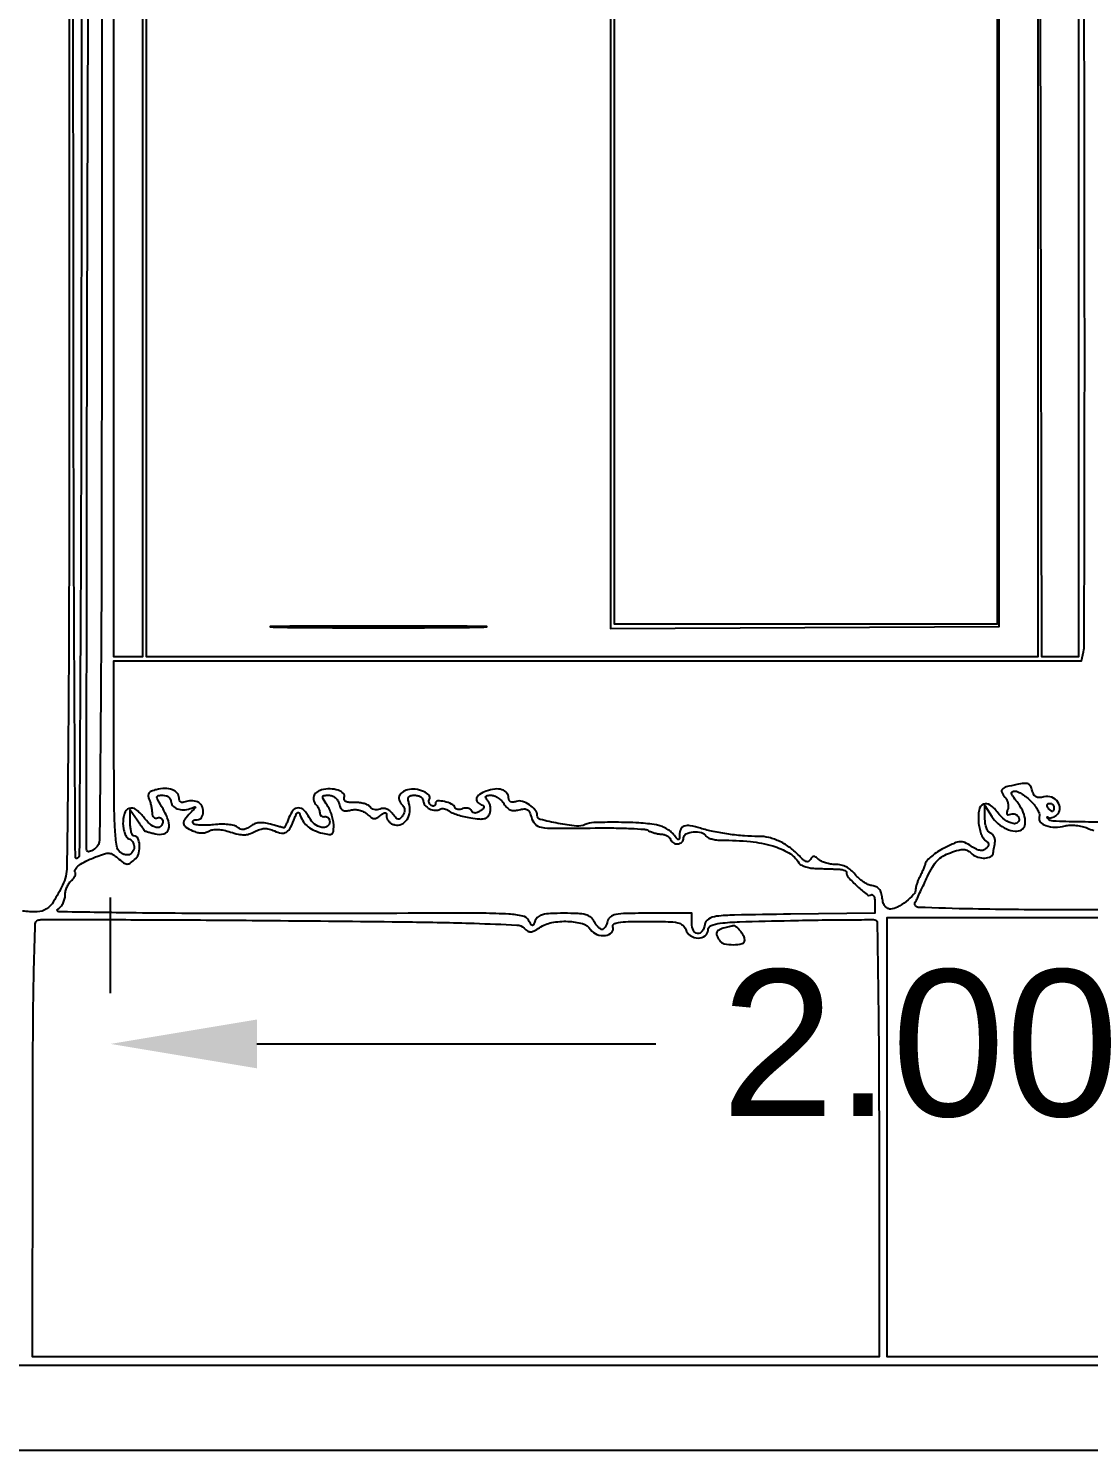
# Model space of a CAD drawing. Header units: inches. Extents: x -279 to 561, y -345 to 342.
# Drawn here: x -209.101 to -207.797, y -306.499 to -304.751 of the extents above; entities that cross this region are included whole.
import ezdxf

# ---------------------------------------------------------------- set-up
doc = ezdxf.new("R2010")
doc.units = ezdxf.units.IN
doc.header["$LTSCALE"] = 0.5
doc.header["$MEASUREMENT"] = 0
doc.layers.add('S-DIM', color=7, linetype='Continuous')
doc.styles.get("Standard").update_dxf_attribs({"font": 'arial.ttf'})
doc.dimstyles.get("Standard").update_dxf_attribs({"dimtxt": 0.18, "dimasz": 0.18, "dimexe": 0.18, "dimexo": 0.0625, "dimgap": 0.09, "dimtad": 0, "dimtih": 1, "dimtoh": 1, "dimzin": 0, "dimdsep": 46, "dimtxsty": 'Standard', "dimcen": 0.09, "dimadec": 0, "dimazin": 0, "dimtfac": 1, "dimtofl": 0, "dimtmove": 0, "dimatfit": 3, "dimfxl": 1, "dimtolj": 1, "dimtzin": 0, "dimarcsym": 0})

# ---------------------------------------------------------------- blocks, each defined once
blk = doc.blocks.new('*D1065')
at = {"layer": 'Defpoints', "color": 0, "ltscale": 0.5, "transparency": 16777216}
for p in [(-209, -305.9993), (-209, -305.9993), (-207.0089, -305.9993)]:
    blk.add_point(p, dxfattribs=at)
at = {"layer": 'S-DIM', "color": 0, "lineweight": -2, "ltscale": 0.5, "transparency": 16777216}
for p, q in [((-209, -305.9368), (-209, -305.8193)), ((-207.0089, -305.9368), (-207.0089, -305.8193)), ((-208.82, -305.9993), (-208.3295, -305.9993)), ((-207.1889, -305.9993), (-207.6795, -305.9993))]:
    blk.add_line(p, q, dxfattribs=at)
at = {"layer": 'S-DIM', "color": 0, "ltscale": 0.5, "transparency": 16777216}
for points in [[(-208.82, -305.9693), (-208.82, -306.0293), (-209, -305.9993)], [(-207.1889, -305.9693), (-207.1889, -306.0293), (-207.0089, -305.9993)]]:
    blk.add_solid(points, dxfattribs=at)
at = {"layer": 'S-DIM', "color": 0, "ltscale": 0.5, "transparency": 16777216, "insert": (-208.0045, -305.9993), "char_height": 0.18, "attachment_point": 5}
blk.add_mtext('\\A1;2.00', dxfattribs=at)
blk = doc.blocks.new('*D1071')
at = {"color": 0, "linetype": 'ByBlock', "lineweight": -2, "transparency": 16777216}
for p, q in [((558.6522, 342.2788), (558.6522, 342.4729)), ((560.6522, 342.2788), (560.6522, 342.4729)), ((558.8322, 342.2929), (559.1722, 342.2929)), ((560.4722, 342.2929), (560.1322, 342.2929))]:
    blk.add_line(p, q, dxfattribs=at)
at = {"color": 0, "linetype": 'ByBlock', "transparency": 16777216}
for points in [[(558.8322, 342.3229), (558.8322, 342.2629), (558.6522, 342.2929)], [(560.4722, 342.3229), (560.4722, 342.2629), (560.6522, 342.2929)]]:
    blk.add_solid(points, dxfattribs=at)
at = {"layer": 'Defpoints', "color": 0, "linetype": 'ByBlock', "transparency": 16777216}
for p in [(560.6522, 342.2929), (558.6522, 342.2163), (560.6522, 342.2163)]:
    blk.add_point(p, dxfattribs=at)
at = {"layer": 'Defpoints', "color": 0, "ltscale": 0.5, "transparency": 16777216}
for p in [(-209.5, -305.36), (-209.5, -305.81), (-209.5, -305.81)]:
    blk.add_point(p, dxfattribs=at)
at = {"layer": 'S-DIM', "color": 0, "lineweight": -2, "ltscale": 0.5, "transparency": 16777216}
for p, q in [((-209.5, -305.18), (-209.5, -305)), ((-209.5625, -305.36), (-209.68, -305.36)), ((-209.5625, -305.81), (-209.68, -305.81)), ((-209.5, -305.99), (-209.5, -306.17))]:
    blk.add_line(p, q, dxfattribs=at)
at = {"layer": 'S-DIM', "color": 0, "ltscale": 0.5, "transparency": 16777216}
for points in [[(-209.53, -305.18), (-209.47, -305.18), (-209.5, -305.36)], [(-209.53, -305.99), (-209.47, -305.99), (-209.5, -305.81)]]:
    blk.add_solid(points, dxfattribs=at)
at = {"color": 0, "linetype": 'ByBlock', "transparency": 16777216, "insert": (559.6522, 342.2929), "char_height": 0.18, "attachment_point": 5}
blk.add_mtext('\\A1;2.0000', dxfattribs=at)
at = {"layer": 'S-DIM', "color": 0, "ltscale": 0.5, "transparency": 16777216, "insert": (-209.5, -305.585), "char_height": 0.18, "attachment_point": 5}
blk.add_mtext('\\A1;0.45', dxfattribs=at)

msp = doc.modelspace()

# ---------------------------------------------------------------- linework, layer by layer
for points in [[(-209.5787, -303.7468), (-209.0507, -303.7468), (-209.0507, -304.7669, -0.000169), (-209.0509, -305.3818, -0.001817), (-209.052, -305.631, -0.001355), (-209.0536, -305.7814, -0.109729), (-209.059, -305.8041, -0.023445), (-209.0699, -305.8242, -0.113442), (-209.0788, -305.8334, -0.137309), (-209.09, -305.8369, -0.04056), (-209.1081, -305.8359, -0.014917)], [(-207.7776, -305.7266, -0.006052), (-207.8092, -305.7263, -0.006527), (-207.8407, -305.7254, -0.223312), (-207.8471, -305.722, -0.017039), (-207.848, -305.7207, -0.313992), (-207.8479, -305.7203, -0.392304), (-207.8475, -305.7202, -0.019729), (-207.8464, -305.721, 0.170313), (-207.8446, -305.7216, 0.06592), (-207.8421, -305.7211, 0.055264), (-207.8392, -305.7199, 0.043829), (-207.8365, -305.718, 0.199053), (-207.8326, -305.7106, 0.176245), (-207.8348, -305.7021, 0.151876), (-207.8424, -305.6961, 0.153213), (-207.852, -305.6956, -0.046507), (-207.8578, -305.6964, -0.139989), (-207.8617, -305.6956, -0.149843), (-207.8644, -305.6929, -0.055994), (-207.8663, -305.6878, 0.062306), (-207.8685, -305.6823, 0.175246), (-207.8715, -305.6797, 0.120185), (-207.8764, -305.679, 0.022787), (-207.8853, -305.6804, 0.013218), (-207.8985, -305.6834, 0.142135), (-207.9031, -305.6861, 0.31097), (-207.9037, -305.6899, 0.060709), (-207.8999, -305.6959, -0.068812), (-207.8977, -305.6994, -0.054872), (-207.8963, -305.7036, -0.056282), (-207.896, -305.7079, -0.085245), (-207.8967, -305.7115, 0.03752), (-207.8978, -305.7152, 0.218109), (-207.8974, -305.7171, 0.275491), (-207.8958, -305.7177, 0.054887), (-207.8927, -305.7169, -0.09963), (-207.8897, -305.7164, -0.098082), (-207.8868, -305.7171, -0.097804), (-207.8844, -305.7188, -0.09845), (-207.8828, -305.7214, -0.306392), (-207.884, -305.7268, -0.250341), (-207.89, -305.7284, -0.09941), (-207.9001, -305.7238, -0.078072), (-207.9086, -305.7152, 0.074987), (-207.9181, -305.7056, 0.275449), (-207.9264, -305.7047, 0.244704), (-207.9318, -305.7117, 0.064271), (-207.9325, -305.7263, 0.032361), (-207.9314, -305.7337, 0.036037), (-207.9295, -305.7405, 0.038798), (-207.9269, -305.7461, 0.128053), (-207.9242, -305.7489, -0.053752), (-207.9212, -305.7513, -0.172491), (-207.9201, -305.7535, -0.173444), (-207.9206, -305.7559, -0.054463), (-207.923, -305.7589, -0.107311), (-207.9264, -305.761, -0.125387), (-207.9302, -305.7615, -0.083133), (-207.9349, -305.76, -0.026786), (-207.9413, -305.7562, 0.036452), (-207.9493, -305.7518, 0.126193), (-207.9551, -305.7507, 0.088495), (-207.9618, -305.7524, 0.012716), (-207.9746, -305.7585, 0.025222), (-207.9827, -305.7632, 0.028408), (-207.99, -305.7685, 0.029408), (-207.9956, -305.7736, 0.117699), (-207.9979, -305.7776, -0.016285), (-207.9992, -305.7815, -0.008904), (-208.0011, -305.7862, -0.008866), (-208.0032, -305.7909, -0.013952), (-208.0052, -305.7948, 0.023131), (-208.0069, -305.7985, 0.020583), (-208.0084, -305.8026, 0.021093), (-208.0095, -305.8063, 0.057859), (-208.0098, -305.809, -0.187411), (-208.0124, -305.8156, -0.040167), (-208.0215, -305.8241, -0.041707), (-208.0322, -305.8312, -0.121258), (-208.0408, -305.8335, -0.12341), (-208.0445, -305.8326, -0.116726), (-208.0474, -305.8301, -0.08743), (-208.0496, -305.8259, -0.042828), (-208.0508, -305.8199, 0.047289), (-208.0521, -305.8135, 0.097652), (-208.0546, -305.809, 0.111033), (-208.0583, -305.8061, 0.073721), (-208.0635, -305.8046, -0.074253), (-208.0685, -305.8031, -0.037079), (-208.0742, -305.7999, -0.035781), (-208.0798, -305.7956, -0.04386), (-208.0842, -305.7908, 0.051114), (-208.0893, -305.7856, 0.058197), (-208.0951, -305.7817, 0.059487), (-208.1015, -305.7794, 0.057515), (-208.1084, -305.7786, -0.037997), (-208.1144, -305.7782, -0.034751), (-208.1205, -305.7768, -0.03656), (-208.1257, -305.7748, -0.087311), (-208.1291, -305.7724, 0.035624), (-208.1325, -305.7695, 0.165137), (-208.1349, -305.7687, 0.199127), (-208.137, -305.7696, 0.054885), (-208.1392, -305.7725, -0.123999), (-208.1417, -305.7749, -0.210977), (-208.1444, -305.7752, -0.108621), (-208.1479, -305.7731, -0.023625), (-208.1528, -305.7682, 0.049641), (-208.1638, -305.7583, 0.047596), (-208.1766, -305.7505, 0.04944), (-208.1902, -305.7456, 0.065574), (-208.2032, -305.7441, -0.022515), (-208.2203, -305.7435, -0.015391), (-208.2397, -305.7414, -0.015482), (-208.2587, -305.7382, -0.02509), (-208.2745, -305.7341, 0.028703), (-208.287, -305.731, 0.126998), (-208.2944, -305.7315, 0.212646), (-208.2986, -305.7353, 0.099012), (-208.3002, -305.7426, -0.021876), (-208.3005, -305.7473, -0.421435), (-208.3015, -305.7481, -0.19239), (-208.3032, -305.7472, -0.007895), (-208.3075, -305.7417, 0.066694), (-208.3113, -305.7379, 0.037643), (-208.3167, -305.7343, 0.036842), (-208.3228, -305.7315, 0.04941), (-208.3286, -305.73, 0.02667), (-208.3504, -305.7276, 0.012808), (-208.3786, -305.7268, 0.009075), (-208.4056, -305.7272, 0.100252), (-208.4161, -305.7297, -0.135923), (-208.427, -305.7315, -0.019882), (-208.4493, -305.7282, -0.014797), (-208.4715, -305.7233, -0.343781), (-208.4752, -305.7185, 0.170541), (-208.4776, -305.7118, 0.075185), (-208.4846, -305.7054, 0.074167), (-208.4933, -305.7012, 0.152712), (-208.5008, -305.7012, -0.047989), (-208.505, -305.7021, -0.136136), (-208.5079, -305.7017, -0.185235), (-208.5096, -305.6999, -0.103483), (-208.5103, -305.6969, 0.177433), (-208.5125, -305.6907, 0.144454), (-208.5185, -305.6868, 0.103022), (-208.5274, -305.686, 0.061881), (-208.5378, -305.6885, 0.050785), (-208.546, -305.6926, 0.163537), (-208.5497, -305.6973, 0.27142), (-208.549, -305.7017, 0.120908), (-208.544, -305.7053, -0.064285), (-208.5414, -305.7067, -0.275041), (-208.5407, -305.7083, -0.177898), (-208.5418, -305.7103, -0.028636), (-208.5452, -305.7129, -0.04585), (-208.5487, -305.7149, -0.114518), (-208.5516, -305.7155, -0.14858), (-208.5539, -305.7147, -0.099035), (-208.5559, -305.7126, 0.117301), (-208.5578, -305.7107, 0.081774), (-208.5606, -305.7096, 0.074962), (-208.5638, -305.7093, 0.072854), (-208.567, -305.71, -0.050914), (-208.57, -305.7109, -0.070705), (-208.5729, -305.7109, -0.090619), (-208.5751, -305.7103, -0.181995), (-208.5762, -305.7089, 0.189186), (-208.5804, -305.7044, 0.057958), (-208.5893, -305.7013, 0.068756), (-208.5976, -305.7006, 0.398756), (-208.6003, -305.7035, -0.102457), (-208.6007, -305.7054, -0.178496), (-208.6018, -305.7066, -0.166477), (-208.6035, -305.7068, -0.087616), (-208.6054, -305.706, -0.085354), (-208.6072, -305.7045, -0.093637), (-208.6082, -305.7025, -0.100378), (-208.6084, -305.7004, -0.114643), (-208.6078, -305.6984, 0.344036), (-208.6083, -305.6936, 0.098032), (-208.615, -305.6889, 0.07212), (-208.6251, -305.6862, 0.094247), (-208.6346, -305.6869, 0.086472), (-208.6414, -305.69, 0.169089), (-208.6449, -305.6947, 0.177272), (-208.6446, -305.7004, 0.096188), (-208.6406, -305.7063, -0.098366), (-208.6389, -305.7089, -0.100575), (-208.6383, -305.7118, -0.087363), (-208.6389, -305.7151, -0.055988), (-208.6407, -305.7186, -0.045398), (-208.6436, -305.7223, -0.246623), (-208.646, -305.7231, -0.170741), (-208.6486, -305.7217, -0.021005), (-208.6527, -305.7167, 0.056383), (-208.6563, -305.7129, 0.081361), (-208.6603, -305.7106, 0.091359), (-208.6644, -305.7098, 0.092844), (-208.6685, -305.7106, -0.070863), (-208.6721, -305.7114, -0.074142), (-208.6757, -305.7112, -0.081608), (-208.6787, -305.71, -0.120303), (-208.6808, -305.7079, 0.138274), (-208.6832, -305.7057, 0.045856), (-208.6878, -305.7039, 0.041543), (-208.6936, -305.7027, 0.036683), (-208.6997, -305.7024, -0.024865), (-208.7065, -305.7023, -0.09401), (-208.7106, -305.7012, -0.200235), (-208.7124, -305.6992, -0.177005), (-208.7124, -305.6964, 0.299339), (-208.7135, -305.6913, 0.11426), (-208.7199, -305.6874, 0.077282), (-208.7299, -305.6858, 0.066599), (-208.7405, -305.6871, 0.098029), (-208.7466, -305.69, 0.150848), (-208.75, -305.6948, 0.162307), (-208.75, -305.7003, 0.117298), (-208.7467, -305.7056, -0.061184), (-208.7453, -305.7075, -0.036912), (-208.744, -305.71, -0.036495), (-208.7431, -305.7127, -0.05218), (-208.7427, -305.7152, 0.107819), (-208.7422, -305.7174, 0.117915), (-208.7408, -305.719, 0.114054), (-208.7388, -305.7198, 0.096078), (-208.7365, -305.7198, -0.12724), (-208.7342, -305.7199, -0.126244), (-208.7322, -305.7211, -0.110668), (-208.7309, -305.7233, -0.081682), (-208.7304, -305.7261, -0.24498), (-208.7334, -305.7318, -0.204585), (-208.7402, -305.7332, -0.123714), (-208.7489, -305.7291, -0.097722), (-208.7555, -305.7211, 0.068183), (-208.762, -305.712, 0.204556), (-208.7689, -305.7091, 0.224884), (-208.7753, -305.7121, 0.08084), (-208.7805, -305.7211, -0.009202), (-208.7824, -305.7259, -0.014424), (-208.7843, -305.7299, -0.008464), (-208.7859, -305.7331, -0.276521), (-208.7867, -305.7336, -0.062712), (-208.7877, -305.7334, -0.00157), (-208.7921, -305.7323, -0.003351), (-208.7974, -305.7309, -0.002274), (-208.8033, -305.7292, 0.033749), (-208.8109, -305.7276, 0.060673), (-208.8172, -305.7274, 0.06997), (-208.8228, -305.7288, 0.063563), (-208.8279, -305.7316, -0.039662), (-208.8327, -305.7346, -0.099295), (-208.8366, -305.7357, -0.119733), (-208.8402, -305.7351, -0.073377), (-208.8439, -305.7328, 0.114918), (-208.848, -305.7308, 0.033042), (-208.8551, -305.7296, 0.030256), (-208.8638, -305.7292, 0.023553), (-208.8732, -305.7298, -0.019227), (-208.882, -305.7305, -0.027165), (-208.8899, -305.7303, -0.026039), (-208.8962, -305.7295, -0.21309), (-208.8985, -305.728, -0.166144), (-208.8989, -305.7263, -0.19038), (-208.8981, -305.7249, -0.122264), (-208.8962, -305.7239, -0.056724), (-208.8934, -305.7236, 0.239664), (-208.888, -305.7208, 0.155321), (-208.8858, -305.7141, 0.131361), (-208.8877, -305.7064, 0.17564), (-208.8931, -305.7017, 0.055611), (-208.8965, -305.7008, 0.036064), (-208.9006, -305.7005, 0.036064), (-208.9047, -305.7008, 0.055611), (-208.9081, -305.7017, -0.075759), (-208.9112, -305.7024, -0.155291), (-208.9136, -305.7018, -0.166429), (-208.9151, -305.7, -0.08995), (-208.9156, -305.6971, 0.176918), (-208.9179, -305.691, 0.12959), (-208.9238, -305.6868, 0.093615), (-208.933, -305.6852, 0.056916), (-208.9438, -305.6867, 0.037124), (-208.9496, -305.6886, 0.127705), (-208.9527, -305.6909, 0.180296), (-208.9536, -305.6939, 0.091109), (-208.9527, -305.6979, -0.028877), (-208.9513, -305.7017, -0.017342), (-208.9501, -305.7063, -0.01734), (-208.9492, -305.7109, -0.028783), (-208.9488, -305.7149, 0.069896), (-208.9482, -305.7183, 0.124405), (-208.9468, -305.7206, 0.1544), (-208.9446, -305.7216, 0.12844), (-208.9421, -305.7213, -0.109003), (-208.9396, -305.721, -0.146291), (-208.9375, -305.7218, -0.138294), (-208.9361, -305.7236, -0.093314), (-208.9356, -305.7262, -0.214186), (-208.9381, -305.7317, -0.247869), (-208.9436, -305.7331, -0.119125), (-208.9516, -305.7289, -0.055527), (-208.9595, -305.7202, 0.078881), (-208.9687, -305.7111, 0.242872), (-208.977, -305.7099, 0.243697), (-208.9829, -305.716, 0.079263), (-208.9846, -305.7287, 0.039333), (-208.9839, -305.735, 0.046933), (-208.9823, -305.7406, 0.053495), (-208.98, -305.745, 0.155572), (-208.9774, -305.7471, -0.147367), (-208.9729, -305.7506, -0.135973), (-208.9709, -305.7561, -0.134014), (-208.972, -305.7619, -0.14166), (-208.9759, -305.7662, -0.126816), (-208.9784, -305.767, -0.067771), (-208.9817, -305.7667, -0.06058), (-208.9852, -305.7655, -0.05732), (-208.9884, -305.7634, -0.187773), (-208.9923, -305.7563, -0.018813), (-208.9943, -305.7366, -0.012866), (-208.9954, -305.7042, -0.002231), (-208.9957, -305.6429), (-208.9957, -305.5284), (-208.4007, -305.5284), (-207.8057, -305.5284), (-207.8034, -305.5171, 0.049388), (-207.8025, -305.508, 0.000065), (-207.8021, -305.3291, 0.000569), (-207.8019, -305.1287, 0.000351), (-207.8022, -304.8928), (-207.8032, -304.2798)], [(-207.5686, -305.8337, -0.000588), (-207.8272, -305.8344, -0.00539), (-207.9396, -305.8334, -0.005057), (-208.0065, -305.8314, -0.553531), (-208.0102, -305.8249, 0.009462), (-208.0077, -305.8201, 0.002285), (-208.0039, -305.812, 0.002344), (-207.9995, -305.8027, 0.002326), (-207.9952, -305.7934, -0.026609), (-207.9892, -305.7819, -0.059052), (-207.9833, -305.7741, -0.067799), (-207.9762, -305.7685, -0.046244), (-207.967, -305.7642, -0.018392), (-207.9568, -305.7609, -0.083426), (-207.9506, -305.7602, -0.116584), (-207.9456, -305.7617, -0.053001), (-207.9401, -305.7658, 0.110529), (-207.9331, -305.7697, 0.088129), (-207.9245, -305.7708, 0.107699), (-207.9174, -305.7688, 0.246534), (-207.9143, -305.7643, -0.010609), (-207.9141, -305.7625, -0.002205), (-207.9136, -305.7594, -0.002314), (-207.9129, -305.7557, -0.002183), (-207.9122, -305.752, 0.077199), (-207.9121, -305.7484, 0.077134), (-207.9131, -305.7448, 0.082682), (-207.915, -305.742, 0.111958), (-207.9176, -305.7402, -0.148325), (-207.9204, -305.7381, -0.063589), (-207.9227, -305.7338, -0.053085), (-207.9241, -305.7282, -0.039443), (-207.9246, -305.7218), (-207.9245, -305.706), (-207.9161, -305.7195, 0.0795), (-207.9085, -305.7284, 0.069382), (-207.8981, -305.7349, 0.077203), (-207.8875, -305.7377, 0.168196), (-207.8795, -305.7359, 0.194323), (-207.8755, -305.7306, 0.103283), (-207.8752, -305.7222, 0.076141), (-207.8785, -305.7121, 0.050133), (-207.8851, -305.7017, -0.011917), (-207.8903, -305.6947, -0.104053), (-207.8919, -305.6911, -0.34224), (-207.891, -305.6893, -0.114483), (-207.8878, -305.6885, -0.108458), (-207.884, -305.6894, -0.031038), (-207.8787, -305.6922, -0.029674), (-207.873, -305.6963, -0.027628), (-207.8676, -305.7011, -0.03589), (-207.863, -305.7064, -0.043656), (-207.8595, -305.712, -0.049319), (-207.8575, -305.7171, -0.160528), (-207.8577, -305.7207, 0.288085), (-207.8566, -305.7265, 0.123943), (-207.8496, -305.7309, 0.080361), (-207.8384, -305.7328, 0.061863), (-207.826, -305.7312, -0.055737), (-207.82, -305.7304, -0.030905), (-207.8126, -305.7307, -0.030432), (-207.8051, -305.7319, -0.04268), (-207.7986, -305.734, 0.031259), (-207.7907, -305.7367, 0.07205)], [(-207.7428, -306.3842), (-208.0448, -306.3842), (-208.0448, -306.1139), (-208.0448, -305.8437), (-207.7467, -305.8437, -0.000758)]]:
    msp.add_lwpolyline(points, format="xyb")
for points in [[(-209.0357, -304.7574, -0.000325), (-209.036, -305.2023, -0.000909), (-209.037, -305.5141, -0.000055), (-209.0383, -305.7667, -0.258557), (-209.0407, -305.7711, -0.585645), (-209.0432, -305.7697, -0.000057), (-209.0445, -305.5195, -0.000919), (-209.0454, -305.2088, -0.000319), (-209.0457, -304.7605, -0.000321), (-209.0454, -304.3132, -0.000913), (-209.0445, -304.0015, -0.000048), (-209.0432, -303.7493, -0.412712), (-209.0407, -303.7468, -0.412708), (-209.0382, -303.7493, -0.000048), (-209.037, -304.0007, -0.000916), (-209.036, -304.3115, -0.000322)], [(-209.0107, -304.7496, -0.000186), (-209.0109, -305.3332, -0.001704), (-209.012, -305.5866, -0.00059), (-209.0134, -305.7483, -0.220511), (-209.0183, -305.7587, -0.033788), (-209.0214, -305.7609, -0.049399), (-209.0244, -305.7624, -0.06158), (-209.027, -305.763, -0.228764), (-209.0285, -305.7625, -0.199147), (-209.0295, -305.76, -0.000009), (-209.0292, -305.4651, -0.00039), (-209.0287, -305.1396, -0.000235), (-209.0275, -304.7534, -0.00022), (-209.0254, -304.2098, -0.00144), (-209.0235, -303.9372, -0.000238), (-209.0215, -303.7509, -0.410988), (-209.0174, -303.7468, -0.411979), (-209.0133, -303.7509, -0.000242), (-209.012, -303.9358, -0.001447), (-209.0109, -304.2069, -0.000219)], [(-208.3818, -304.3606, 0.197306), (-208.3831, -304.364, 0.00005), (-208.3841, -304.5282, 0.000932), (-208.3849, -304.7104, 0.000564), (-208.3851, -304.9262), (-208.3851, -305.4885), (-208.1462, -305.4872), (-207.9072, -305.4859), (-207.9072, -304.9229), (-207.9072, -304.3599), (-208.1428, -304.3586, 0.001353), (-208.2334, -304.3583, 0.002208), (-208.3102, -304.3586, 0.000276), (-208.3785, -304.3593, 0.196359)], [(-208.7892, -305.4871, 0.001904), (-208.7351, -305.4875, 0.001117), (-208.6704, -305.4877, 0.001117), (-208.6056, -305.4875, 0.001904), (-208.5515, -305.4871, 0.012414), (-208.5374, -305.4866, 0.963751), (-208.5374, -305.4861, 0.002519), (-208.5852, -305.4857, 0.000502), (-208.6704, -305.4857, 0.000502), (-208.7556, -305.4857, 0.002519), (-208.8034, -305.4861, 0.963751), (-208.8034, -305.4866, 0.012414)], [(-208.9256, -305.7005, 0.176822), (-208.9236, -305.7062, 0.124028), (-208.918, -305.7101, 0.100696), (-208.9102, -305.7115, 0.084627), (-208.9018, -305.7099, -0.006413), (-208.8962, -305.7079, -0.516526), (-208.8956, -305.7083, -0.19498), (-208.8961, -305.7096, -0.002685), (-208.9018, -305.7154, 0.033062), (-208.9086, -305.7232, 0.196877), (-208.91, -305.7283, 0.216584), (-208.9073, -305.7326, 0.040357), (-208.899, -305.7372, 0.043435), (-208.8935, -305.7392, 0.057753), (-208.8882, -305.7399, 0.063246), (-208.8833, -305.7394, 0.07029), (-208.8789, -305.7377, -0.085494), (-208.874, -305.736, -0.052635), (-208.8679, -305.7356, -0.043291), (-208.8607, -305.7365, -0.026114), (-208.8524, -305.7388, 0.024009), (-208.8429, -305.7414, 0.059837), (-208.8357, -305.7422, 0.071368), (-208.8294, -305.7412, 0.047561), (-208.8225, -305.7383, -0.040848), (-208.8162, -305.7355, -0.073419), (-208.8106, -305.7345, -0.073893), (-208.8049, -305.7352, -0.041885), (-208.7984, -305.7375, 0.067973), (-208.7898, -305.7401, 0.185176), (-208.7837, -305.7388, 0.129915), (-208.7786, -305.7332, 0.027368), (-208.7732, -305.7211, -0.016271), (-208.7711, -305.7161, -0.192988), (-208.7696, -305.7146, -0.373042), (-208.7681, -305.7151, -0.041412), (-208.7666, -305.7185, 0.063269), (-208.7626, -305.7262, 0.073476), (-208.7569, -305.7323, 0.066372), (-208.7492, -305.7369, 0.040456), (-208.7392, -305.7403, 0.023913), (-208.7313, -305.7419, 0.189277), (-208.7277, -305.7411, 0.214926), (-208.7259, -305.7382, 0.031507), (-208.7254, -305.731, 0.050023), (-208.726, -305.7252, 0.027854), (-208.7278, -305.7183, 0.027519), (-208.7304, -305.7115, 0.03969), (-208.7335, -305.7059, -0.008873), (-208.7385, -305.6981, -0.176511), (-208.739, -305.6953, -0.338543), (-208.7375, -305.6939, -0.0277), (-208.7316, -305.6935, -0.088362), (-208.7274, -305.6943, -0.085885), (-208.7236, -305.6965, -0.082392), (-208.7206, -305.6999, -0.072869), (-208.7188, -305.7042, 0.055028), (-208.7169, -305.7093, 0.150448), (-208.7142, -305.712, 0.142175), (-208.7104, -305.7128, 0.047205), (-208.7047, -305.7119, -0.064146), (-208.6994, -305.7112, -0.060965), (-208.694, -305.7119, -0.060673), (-208.6889, -305.7138, -0.06237), (-208.6844, -305.7169, 0.034149), (-208.6795, -305.7208, 0.124652), (-208.6758, -305.7222, 0.14633), (-208.6723, -305.7215, 0.053678), (-208.668, -305.7186, -0.018522), (-208.6639, -305.7155, -0.197201), (-208.6619, -305.715, -0.321987), (-208.6607, -305.7162, -0.041177), (-208.6604, -305.7199, 0.120832), (-208.6596, -305.7229, 0.075057), (-208.6574, -305.726, 0.067983), (-208.6542, -305.7285, 0.065805), (-208.6503, -305.73, 0.175939), (-208.6421, -305.7293, 0.138954), (-208.6353, -305.7234, 0.116798), (-208.6319, -305.7138, 0.105366), (-208.6329, -305.7034, -0.047292), (-208.634, -305.6985, -0.190485), (-208.6332, -305.6956, -0.189533), (-208.6307, -305.694, -0.046769), (-208.6257, -305.6935, -0.06558), (-208.6217, -305.6941, -0.082935), (-208.6184, -305.6956, -0.099114), (-208.6161, -305.6979, -0.146716), (-208.6153, -305.7005, 0.181246), (-208.6133, -305.7059, 0.099901), (-208.6077, -305.7102, 0.096584), (-208.6006, -305.7121, 0.157214), (-208.5947, -305.7106, -0.120945), (-208.5924, -305.7099, -0.068688), (-208.5894, -305.7101, -0.062144), (-208.5864, -305.7111, -0.060644), (-208.5836, -305.7129, 0.077048), (-208.5799, -305.7151, 0.019227), (-208.5732, -305.7175, 0.019189), (-208.5653, -305.7197, 0.018235), (-208.557, -305.7214, 0.01703), (-208.5463, -305.7227, 0.079185), (-208.54, -305.7223, 0.14108), (-208.5361, -305.7201, 0.104917), (-208.5334, -305.7159, 0.07415), (-208.5326, -305.7121, 0.055637), (-208.5327, -305.7078, 0.056087), (-208.5339, -305.7037, 0.079325), (-208.5358, -305.7004, -0.03384), (-208.5383, -305.6969, -0.269481), (-208.5384, -305.6949, -0.244613), (-208.5367, -305.6938, -0.028931), (-208.5321, -305.6935, -0.092825), (-208.528, -305.6943, -0.052654), (-208.5235, -305.6966, -0.05009), (-208.5193, -305.7, -0.05799), (-208.5161, -305.704, 0.053917), (-208.5124, -305.7088, 0.104563), (-208.5084, -305.7115, 0.104017), (-208.5036, -305.7123, 0.052969), (-208.4975, -305.7114, -0.043414), (-208.4912, -305.7104, -0.15589), (-208.4872, -305.7114, -0.153901), (-208.4845, -305.7145, -0.041988), (-208.4824, -305.7206, 0.127531), (-208.4779, -305.7289, 0.164312), (-208.4703, -305.733, 0.042465), (-208.4547, -305.7342, 0.002176), (-208.4038, -305.7338, -0.006055), (-208.3808, -305.7338, -0.008689), (-208.3604, -305.7344, -0.005234), (-208.3434, -305.7354, -0.122114), (-208.3389, -305.7368, 0.047588), (-208.3358, -305.7383, 0.02223), (-208.3317, -305.7397, 0.021791), (-208.3271, -305.7408, 0.02845), (-208.3229, -305.7413, -0.052627), (-208.319, -305.742, -0.055157), (-208.3154, -305.7435, -0.061409), (-208.3126, -305.7456, -0.125518), (-208.3112, -305.7478, 0.178553), (-208.3077, -305.7522, 0.163916), (-208.3021, -305.7534, 0.174), (-208.2971, -305.751, 0.195975), (-208.2951, -305.7461, -0.286003), (-208.2919, -305.7411, -0.092982), (-208.2831, -305.7386, -0.083511), (-208.2733, -305.7394, -0.194815), (-208.2675, -305.7437, 0.150764), (-208.2652, -305.7457, 0.038811), (-208.2605, -305.7473, 0.035922), (-208.2547, -305.7485, 0.029873), (-208.2484, -305.7489, -0.023522), (-208.213, -305.7505, -0.047519), (-208.1856, -305.7558, -0.063578), (-208.1657, -305.7644, -0.12408), (-208.1536, -305.7766, 0.132346), (-208.151, -305.7791, 0.04313), (-208.1462, -305.7812, 0.039483), (-208.1401, -305.7828, 0.035411), (-208.1336, -305.7835, 0.000357), (-208.1266, -305.7837, 0.000269), (-208.1189, -305.784, 0.000272), (-208.1116, -305.7842, 0.00063), (-208.1061, -305.7844, -0.027479), (-208.1018, -305.7847, -0.042724), (-208.0982, -305.7855, -0.052137), (-208.0956, -305.7867, -0.269732), (-208.0949, -305.788, 0.18573), (-208.0924, -305.7945, 0.02266), (-208.0814, -305.8056, 0.019787), (-208.0696, -305.8157, 0.31484), (-208.0646, -305.816, -0.280246), (-208.0628, -305.8159, -0.147064), (-208.0612, -305.8176, -0.076357), (-208.0602, -305.8211, -0.035645), (-208.0599, -305.8258), (-208.0599, -305.8385), (-208.1637, -305.8398, 0.001393), (-208.2326, -305.8409, 0.025119), (-208.2546, -305.8424, 0.103299), (-208.2647, -305.8458, 0.228593), (-208.2691, -305.8524, -0.109749), (-208.2723, -305.8608, -0.274314), (-208.2779, -305.8636, -0.271178), (-208.2831, -305.86, -0.108703), (-208.2851, -305.8512), (-208.2851, -305.8387), (-208.3356, -305.8387, 0.004336), (-208.3659, -305.8389, 0.042239), (-208.3786, -305.8402, 0.121968), (-208.3851, -305.8432, 0.162237), (-208.3887, -305.8487, -0.03733), (-208.39, -305.8525, -0.04903), (-208.3918, -305.8557, -0.058143), (-208.3937, -305.858, -0.18649), (-208.3956, -305.8587, -0.161625), (-208.3975, -305.858, -0.041329), (-208.4001, -305.8557, -0.037743), (-208.4028, -305.8525, -0.030589), (-208.4052, -305.8487, 0.102322), (-208.4094, -305.8435, 0.102488), (-208.4154, -305.8405, 0.054921), (-208.425, -305.839, 0.010886), (-208.4423, -305.8387, 0.010703), (-208.459, -305.839, 0.050316), (-208.4685, -305.8404, 0.098356), (-208.4742, -305.8431, 0.142701), (-208.4775, -305.8474, -0.014087), (-208.4798, -305.8528, -0.299679), (-208.4811, -305.8536, -0.254691), (-208.4827, -305.8528, -0.010942), (-208.4859, -305.8473, 0.216627), (-208.4929, -305.8421, 0.035419), (-208.5101, -305.8398, 0.015215), (-208.5419, -305.8387, 0.001464), (-208.6194, -305.8387, -0.000611), (-208.848, -305.8389, -0.003024), (-208.9766, -305.8382, -0.001603), (-209.0636, -305.8368, -0.758474), (-209.0645, -305.8333, 0.085468), (-209.0611, -305.8304, 0.055204), (-209.0583, -305.8262, 0.053669), (-209.0564, -305.8213, 0.066919), (-209.0557, -305.8165, -0.055754), (-209.0552, -305.8116, -0.043276), (-209.0535, -305.8065, -0.04448), (-209.0511, -305.8019, -0.076269), (-209.0483, -305.7987, 0.044173), (-209.0456, -305.796, 0.058889), (-209.0437, -305.7932, 0.07274), (-209.0429, -305.7906, 0.184382), (-209.0432, -305.7886, -0.287208), (-209.0432, -305.7846, -0.090552), (-209.0389, -305.7799, -0.049605), (-209.0302, -305.7746, -0.017124), (-209.0168, -305.7688, -0.020717), (-209.0075, -305.7655, -0.09029), (-209.0017, -305.7649, -0.119116), (-208.9969, -305.7664, -0.049033), (-208.9914, -305.7704, 0.023757), (-208.984, -305.7765, 0.152986), (-208.9795, -305.7781, 0.173713), (-208.9752, -305.7767, 0.032693), (-208.969, -305.7712, 0.136629), (-208.965, -305.7642, 0.081362), (-208.9642, -305.7546, 0.096623), (-208.9665, -305.7465, 0.282961), (-208.9712, -305.7436, -0.28349), (-208.973, -305.7425, -0.04961), (-208.9744, -305.7388, -0.041006), (-208.9753, -305.7336, -0.025911), (-208.9757, -305.7275), (-208.9757, -305.7113), (-208.9673, -305.7237, -0.000783), (-208.9641, -305.7285, -0.001192), (-208.9613, -305.7327, -0.000421), (-208.9589, -305.7363, -0.030951), (-208.9585, -305.7369, 0.203085), (-208.9581, -305.7373, 0.003089), (-208.9544, -305.7385, 0.007739), (-208.9501, -305.7397, 0.004972), (-208.9451, -305.741, 0.123721), (-208.9344, -305.741, 0.260165), (-208.9286, -305.7356, 0.159643), (-208.9287, -305.7249, 0.051557), (-208.9354, -305.7104, -0.005026), (-208.9419, -305.6991, -0.12744), (-208.9428, -305.6957, -0.372897), (-208.9413, -305.694, -0.037269), (-208.9355, -305.6935, -0.06912), (-208.9317, -305.6941, -0.08529), (-208.9285, -305.6956, -0.099964), (-208.9264, -305.6979, -0.139873)], [(-207.8397, -305.7086, -0.042167), (-207.8398, -305.7105, -0.061769), (-207.8403, -305.7121, -0.081139), (-207.841, -305.7132, -0.210953), (-207.8419, -305.7136, -0.151918), (-207.8429, -305.7132, -0.038439), (-207.8443, -305.7121, -0.035638), (-207.8458, -305.7105, -0.029505), (-207.8472, -305.7086, -0.082592), (-207.8479, -305.7066, -0.161196), (-207.8478, -305.705, -0.182303), (-207.8467, -305.7039, -0.108972), (-207.845, -305.7035, -0.093332), (-207.8429, -305.7039, -0.09642), (-207.8412, -305.705, -0.099167), (-207.8401, -305.7066, -0.105053)], [(-208.4911, -305.8571, 0.055483), (-208.4869, -305.8605, 0.151996), (-208.4832, -305.8615, 0.112112), (-208.479, -305.8603, 0.02345), (-208.4723, -305.8564, -0.095947), (-208.4571, -305.8501, -0.058458), (-208.4376, -305.8486, -0.060666), (-208.4196, -305.8514, -0.174198), (-208.4095, -305.8587, 0.155416), (-208.4018, -305.8646, 0.117002), (-208.3912, -305.8659, 0.171895), (-208.3836, -305.8622, 0.293529), (-208.3822, -305.8555, -0.360678), (-208.3811, -305.8522, -0.097967), (-208.3754, -305.85, -0.034799), (-208.3635, -305.8489, -0.005706), (-208.3403, -305.8487, -0.005428), (-208.3141, -305.849, -0.046289), (-208.3024, -305.8503, -0.121294), (-208.2962, -305.8533, -0.144471), (-208.2926, -305.8587, 0.174685), (-208.2869, -305.8661, 0.138495), (-208.2772, -305.8691, 0.166303), (-208.2686, -305.8663, 0.237532), (-208.265, -305.8593, -0.304334), (-208.2614, -305.8538, -0.068699), (-208.25, -305.8509, -0.02141), (-208.2263, -305.8492, -0.001717), (-208.1637, -305.8476, -0.001888), (-208.1246, -305.8469, -0.002981), (-208.091, -305.8466, -0.000735), (-208.0617, -305.8465, -0.12103), (-208.0586, -305.8473, -0.275155), (-208.0571, -305.8498, -0.000214), (-208.056, -305.9273, -0.002168), (-208.0551, -306.014, -0.001315), (-208.0548, -306.1167), (-208.0548, -306.3842), (-208.5754, -306.3842), (-209.096, -306.3842), (-209.0956, -306.1167, -0.001012), (-209.0952, -305.984, -0.004559), (-209.0941, -305.9064, -0.001816), (-209.0926, -305.8518, -0.310477), (-209.0893, -305.8472, -0.084327), (-209.0843, -305.8464, -0.000148), (-208.9991, -305.8465, -0.001111), (-208.9033, -305.8468, -0.000687), (-208.7907, -305.8477, -0.000812), (-208.6338, -305.8493, -0.004951), (-208.5527, -305.851, -0.003687), (-208.5003, -305.8531, -0.18689)], [(-208.2463, -305.8571, 0.052763), (-208.252, -305.8593, 0.197862), (-208.2544, -305.8621, 0.182578), (-208.2543, -305.866, 0.044166), (-208.2512, -305.8719, 0.194278), (-208.2451, -305.8761, 0.059159), (-208.2338, -305.8773, 0.064346), (-208.2233, -305.8759, 0.338263), (-208.22, -305.8716, 0.128607), (-208.2214, -305.8664, 0.04867), (-208.2257, -305.8602, 0.047815), (-208.2308, -305.8552, 0.223988), (-208.2348, -305.8543, 0.007731), (-208.2363, -305.8546, 0.001377), (-208.2393, -305.8553, 0.001488), (-208.2427, -305.8562, 0.001341)]]:
    msp.add_lwpolyline(points, format="xyb", close=True)
for points in [[(-207.8096, -304.9028), (-207.8096, -305.5234), (-207.8321, -305.5234), (-207.8546, -305.5234), (-207.8559, -304.9216), (-207.8572, -304.3198), (-208.4089, -304.3185), (-208.9607, -304.3173), (-208.9607, -304.9203), (-208.9607, -305.5234), (-208.9782, -305.5234), (-208.9957, -305.5234), (-208.9957, -304.9028), (-208.9957, -304.2823), (-208.4027, -304.2823), (-207.8096, -304.2823)], [(-207.8597, -304.9229), (-207.8597, -305.5234), (-208.4077, -305.5234), (-208.9556, -305.5234), (-208.9556, -304.9229), (-208.9556, -304.3223), (-208.4077, -304.3223), (-207.8597, -304.3223)], [(-207.9097, -304.9229), (-207.9097, -305.4834), (-208.1449, -305.4834), (-208.3801, -305.4834), (-208.3801, -304.9229), (-208.3801, -304.3624), (-208.1449, -304.3624), (-207.9097, -304.3624)], [(-207.0089, -306.4467), (-207.0089, -306.4993), (-209.406, -306.4993), (-211.8032, -306.4993), (-211.8032, -306.4467), (-211.8032, -306.3942), (-209.406, -306.3942), (-207.0089, -306.3942)]]:
    msp.add_lwpolyline(points, close=True)

# ---------------------------------------------------------------- dimensions: what is measured, and where the dimension line sits
at = {"layer": 'S-DIM', "ltscale": 0.5}
dim = msp.add_linear_dim(base=(-209.5, -305.81), p1=(-209.5, -305.36), p2=(-209.5, -305.81), angle=90, dimstyle='Standard', dxfattribs=at)
dim.commit()
dim.dimension.update_dxf_attribs({"geometry": '*D1071', "text_midpoint": (-209.5, -305.585)})
dim = msp.add_linear_dim(base=(-209, -305.9993), p1=(-207.0089, -305.9993), p2=(-209, -305.9993), text='2.00', dimstyle='Standard', dxfattribs=at)
dim.commit()
dim.dimension.update_dxf_attribs({"geometry": '*D1065', "text_midpoint": (-208.0045, -305.9993)})

doc.saveas('drawing.dxf')
